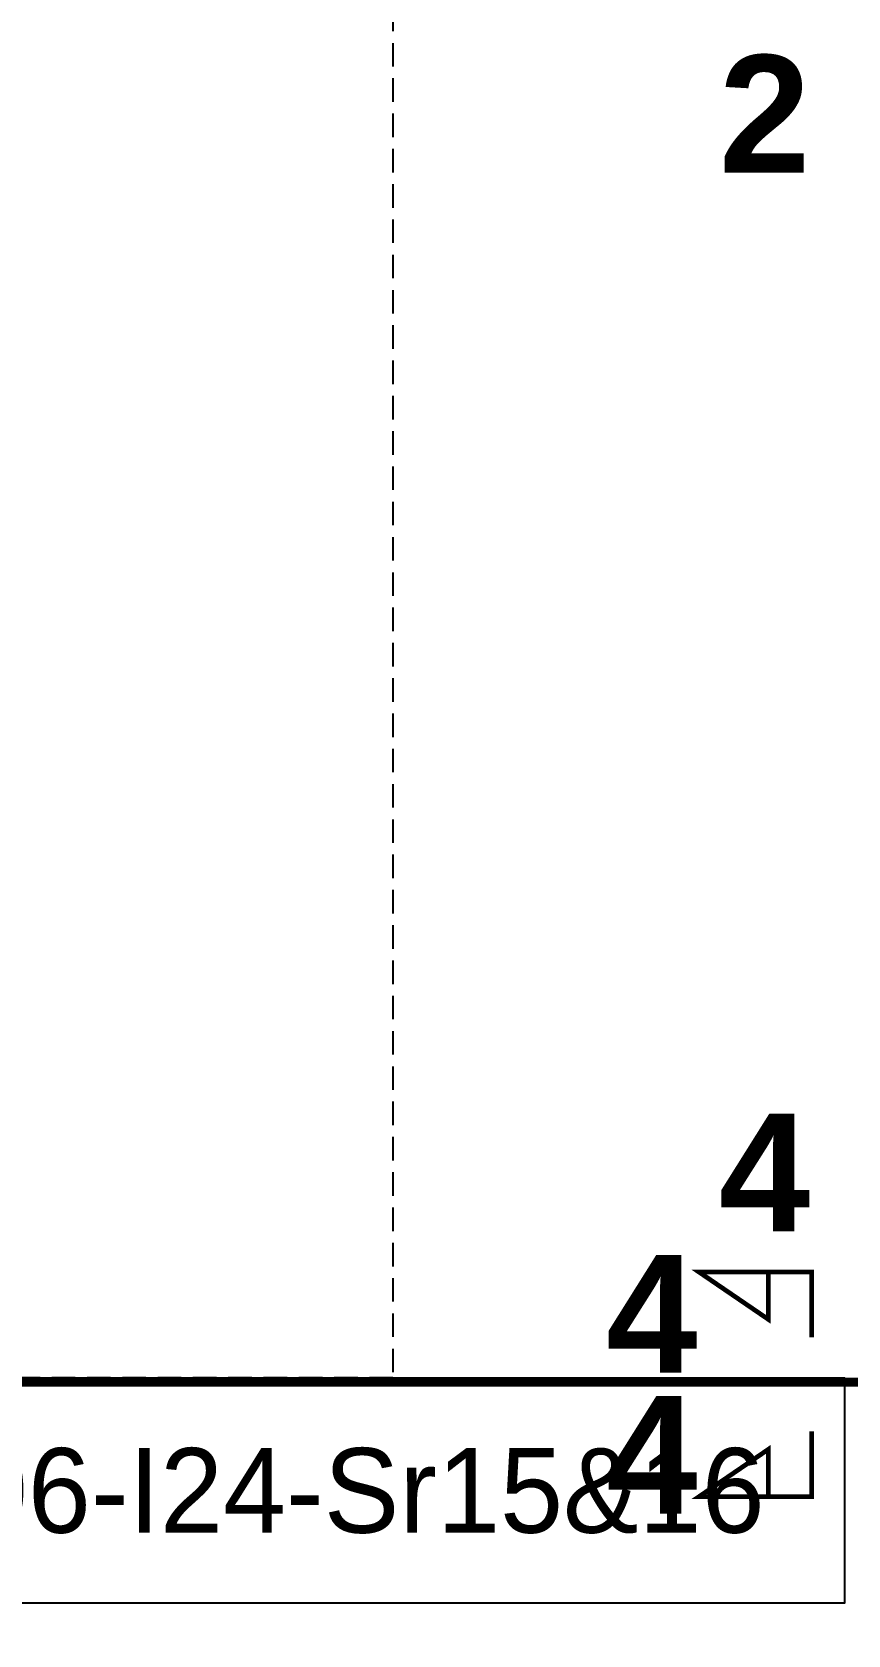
# Model space of a CAD drawing. Header units: metres. Extents: x 530603 to 531186, y 2673304 to 2673572.
# Drawn here: x 530974.13 to 530991.46, y 2673386.11 to 2673420.18 of the extents above; entities that cross this region are included whole.
import ezdxf
from ezdxf.enums import TextEntityAlignment as Align

# ---------------------------------------------------------------- set-up
doc = ezdxf.new("R2010")
doc.units = ezdxf.units.M
doc.linetypes.add('DASHED', pattern=[0.75, 0.5, -0.25])
for name, color, linetype in [('E-Inverter Grouping', 2, 'Continuous'), ('IDT', 7, 'Continuous'), ('LT Cable(AG) INV to LT Panel BL-19', 2, 'Continuous'), ('Messenger Wire-Block-19 (Master Path)', 30, 'Continuous'), ('Messenger Wire-Block-19 (MW Path)', 191, 'Continuous'), ('MMS Table Block-19', 8, 'Continuous'), ('Section Marking BL-19', 2, 'Continuous')]:
    doc.layers.add(name, color=color, linetype=linetype)
doc.styles.add('BoldTextStyle', font='arialbd.ttf')
doc.styles.get("Standard").update_dxf_attribs({"font": 'Adani Regular.ttf'})

# ---------------------------------------------------------------- blocks, each defined once
blk = doc.blocks.new('MMS Table (32.292 x 4.788)')
at = {"color": 0}
blk.add_lwpolyline([(0, -0.002), (0, 4.786), (32.292, 4.786), (32.292, -0.002)], close=True, dxfattribs=at)
at = {"color": 7}
blk.add_attdef('ID1', text='', height=1.8, dxfattribs=at).set_placement((16.146, 2.392), align=Align.MIDDLE_CENTER)
blk = doc.blocks.new('IDT')
at = {"layer": 'IDT', "color": 243, "linetype": 'DASHED'}
blk.add_lwpolyline([(45.5, 32.586), (45.5, -4.032), (0, -4.032), (0, 32.586)], close=True, dxfattribs=at)

msp = doc.modelspace()

# ---------------------------------------------------------------- linework, layer by layer
at = {"layer": 'E-Inverter Grouping', "color": 3}
msp.add_lwpolyline([(530894.311, 2673429.077), (530926.603, 2673429.077), (530926.603, 2673391.577), (530991.387, 2673391.577), (530991.387, 2673386.789), (530958.995, 2673386.789), (530958.995, 2673379.289), (530894.311, 2673379.289)], close=True, dxfattribs=at)
at = {"layer": 'LT Cable(AG) INV to LT Panel BL-19', "color": 5}
for points in [[(530953.9, 2673410.939), (530949.449, 2673410.939, 0.053685), (530949.258, 2673410.918), (530947.673, 2673410.573, -0.053685), (530947.482, 2673410.552), (530943.799, 2673410.552, 0.414214), (530942.899, 2673409.652), (530942.899, 2673393.188, 0.023548), (530942.903, 2673393.103), (530943.005, 2673392.023, -0.023548), (530943.009, 2673391.938), (530943.009, 2673391.537), (530992.193, 2673391.537, 0.414214), (530993.093, 2673392.437), (530993.093, 2673420.637, -0.414214), (530993.993, 2673421.537), (531118.417, 2673421.537, 0.414214), (531119.317, 2673422.437), (531119.317, 2673422.69)], [(530953.9, 2673410.914), (530949.449, 2673410.914, 0.053685), (530949.258, 2673410.893), (530947.673, 2673410.548, -0.053685), (530947.482, 2673410.527), (530943.824, 2673410.527, 0.414214), (530942.924, 2673409.627), (530942.924, 2673393.189, 0.023548), (530942.928, 2673393.104), (530943.03, 2673392.024, -0.023548), (530943.034, 2673391.94), (530943.034, 2673391.562), (530992.168, 2673391.562, 0.414214), (530993.068, 2673392.462), (530993.068, 2673420.662, -0.414214), (530993.968, 2673421.562), (531021.241, 2673421.562, 0.414214), (531022.141, 2673422.462), (531022.141, 2673422.69)], [(530953.9, 2673410.989), (530949.449, 2673410.989, 0.053685), (530949.258, 2673410.968), (530947.673, 2673410.623, -0.053685), (530947.482, 2673410.602), (530943.749, 2673410.602, 0.414214), (530942.849, 2673409.702), (530942.849, 2673393.186, 0.023548), (530942.853, 2673393.101), (530942.955, 2673392.021, -0.023548), (530942.959, 2673391.936), (530942.959, 2673391.487), (530992.243, 2673391.487, 0.414214), (530993.143, 2673392.387), (530993.143, 2673398.087, -0.414214), (530994.043, 2673398.987), (531118.417, 2673398.987, 0.414214), (531119.317, 2673399.887), (531119.317, 2673400.19)], [(530953.9, 2673410.964), (530949.449, 2673410.964, 0.053685), (530949.258, 2673410.943), (530947.673, 2673410.598, -0.053685), (530947.482, 2673410.577), (530943.774, 2673410.577, 0.414214), (530942.874, 2673409.677), (530942.874, 2673393.187, 0.023548), (530942.878, 2673393.102), (530942.98, 2673392.022, -0.023548), (530942.984, 2673391.937), (530942.984, 2673391.512), (530992.218, 2673391.512, 0.414214), (530993.118, 2673392.412), (530993.118, 2673398.112, -0.414214), (530994.018, 2673399.012), (531021.241, 2673399.012, 0.414214), (531022.141, 2673399.912), (531022.141, 2673400.19)]]:
    msp.add_lwpolyline(points, format="xyb", dxfattribs=at)
at = {"layer": 'Messenger Wire-Block-19 (Master Path)'}
msp.add_lwpolyline([(530942.909, 2673391.437), (530993.193, 2673391.437)], dxfattribs=at)
at = {"layer": 'Messenger Wire-Block-19 (MW Path)', "const_width": 0.1}
msp.add_lwpolyline([(530942.909, 2673391.437), (530993.193, 2673391.437)], dxfattribs=at)
at = {"layer": 'Section Marking BL-19', "color": 94, "lineweight": 35, "true_color": 0x00a500, "const_width": 0.1}
for points in [[(530990.693, 2673392.437), (530990.693, 2673393.827), (530988.293, 2673393.827), (530989.773, 2673392.817), (530989.773, 2673393.827)], [(530990.693, 2673390.437), (530990.693, 2673389.047), (530988.293, 2673389.047), (530989.773, 2673390.057), (530989.773, 2673389.047)]]:
    msp.add_lwpolyline(points, dxfattribs=at)

# ---------------------------------------------------------------- block references
at = {"layer": 'IDT', "color": 8, "rotation": 180}
msp.add_blockref('IDT', (530981.795, 2673424.163), dxfattribs=at)
at = {"layer": 'MMS Table Block-19'}
msp.add_blockref('MMS Table (32.292 x 4.788)', (530959.095, 2673386.791), dxfattribs=at).add_auto_attribs({'ID1': 'B19-R24-S06-I24-Sr15&16'})

# ---------------------------------------------------------------- texts
at = {"layer": 'Section Marking BL-19', "color": 94, "true_color": 0x00a500, "style": 'BoldTextStyle'}
for s, p in [('2', (530989.693, 2673418.437)), ('4', (530989.693, 2673395.937)), ('4', (530987.293, 2673392.937)), ('4', (530987.293, 2673389.937))]:
    msp.add_text(s, height=2.5, dxfattribs=at).set_placement(p, align=Align.MIDDLE_CENTER)

doc.saveas('drawing.dxf')
